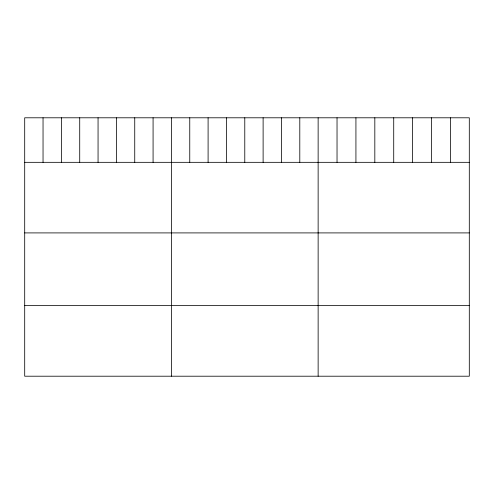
<?xml version="1.0" encoding="UTF-8"?>
<svg xmlns="http://www.w3.org/2000/svg" width="494" height="494" viewBox="0 0 494 494"><rect width="100%" height="100%" fill="white"/><g stroke="black" fill="none" stroke-linecap="round" stroke-linejoin="round"><path stroke-width="0.74" d="M469.3 162.328L469.3 376.206L24.7 376.206L24.7 117.794L469.3 117.794L469.3 162.328L24.7 162.328M24.7 232.909L469.3 232.909M24.7 305.632L469.3 305.632M450.405 117.794L450.405 162.328M431.509 117.794L431.509 162.328M412.614 117.794L412.614 162.328M393.718 117.794L393.718 162.328M374.823 117.794L374.823 162.328M355.927 117.794L355.927 162.328M337.031 117.794L337.031 162.328M318.136 117.794L318.136 376.206M299.796 117.794L299.796 162.328M281.457 117.794L281.457 162.328M263.117 117.794L263.117 162.328M244.777 117.794L244.777 162.328M226.437 117.794L226.437 162.328M208.098 117.794L208.098 162.328M189.758 117.794L189.758 162.328M171.418 117.794L171.418 376.206M153.078 117.794L153.078 162.328M134.739 117.794L134.739 162.328M116.399 117.794L116.399 162.328M98.059 117.794L98.059 162.328M79.719 117.794L79.719 162.328M61.38 117.794L61.38 162.328M43.04 117.794L43.04 162.328"/></g></svg>
